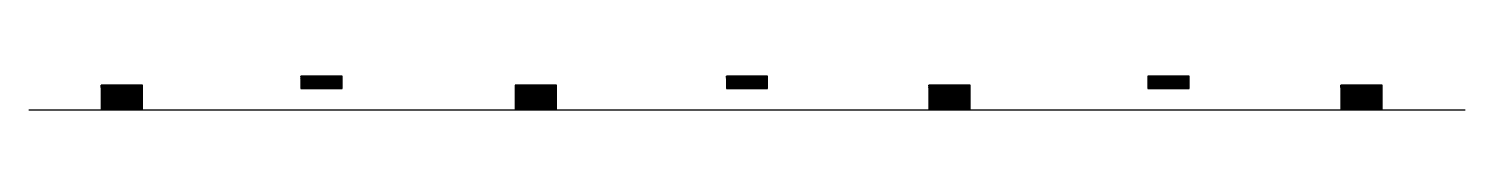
# Model space of a CAD drawing. Header units: metres. Extents: x 7 to 3483, y 15 to 97.
import ezdxf

# ---------------------------------------------------------------- set-up
doc = ezdxf.new("R2010")
doc.units = ezdxf.units.M

msp = doc.modelspace()

# ---------------------------------------------------------------- hatches: boundary and pattern name
h = msp.add_hatch()
h.set_pattern_fill('SOLID')
h.paths.add_polyline_path([(182.11, 74.6), (182.11, 14.6), (282.11, 14.6), (282.11, 74.6)])
h = msp.add_hatch()
h.set_pattern_fill('SOLID')
h.paths.add_polyline_path([(764.96, 96.98), (664.96, 96.98), (664.96, 66.98), (764.96, 66.98)])
h = msp.add_hatch()
h.set_pattern_fill('SOLID')
h.paths.add_polyline_path([(1184.29, 74.6), (1184.29, 14.6), (1284.29, 14.6), (1284.29, 74.6)])
h = msp.add_hatch()
h.set_pattern_fill('SOLID')
h.paths.add_polyline_path([(1795.04, 96.98), (1695.04, 96.98), (1695.04, 66.98), (1795.04, 66.98)])
h = msp.add_hatch()
h.set_pattern_fill('SOLID')
h.paths.add_polyline_path([(2185.19, 74.6), (2185.19, 14.6), (2285.19, 14.6), (2285.19, 74.6)])
h = msp.add_hatch()
h.set_pattern_fill('SOLID')
h.paths.add_polyline_path([(2814.83, 96.98), (2714.83, 96.98), (2714.83, 66.98), (2814.83, 66.98)])
h = msp.add_hatch()
h.set_pattern_fill('SOLID')
h.paths.add_polyline_path([(3182.11, 74.6), (3182.11, 14.6), (3282.11, 14.6), (3282.11, 74.6)])

# ---------------------------------------------------------------- linework, layer by layer
for points in [[(182.11, 14.6), (282.11, 14.6), (282.11, 74.6), (182.11, 74.6)], [(664.96, 66.98), (764.96, 66.98), (764.96, 96.98), (664.96, 96.98)], [(1184.29, 14.6), (1284.29, 14.6), (1284.29, 74.6), (1184.29, 74.6)], [(1695.04, 66.98), (1795.04, 66.98), (1795.04, 96.98), (1695.04, 96.98)], [(2185.19, 14.6), (2285.19, 14.6), (2285.19, 74.6), (2185.19, 74.6)], [(2714.83, 66.98), (2814.83, 66.98), (2814.83, 96.98), (2714.83, 96.98)], [(3182.11, 14.6), (3282.11, 14.6), (3282.11, 74.6), (3182.11, 74.6)]]:
    msp.add_lwpolyline(points, close=True)
msp.add_lwpolyline([(6.77, 14.6), (3483.32, 14.6)])

doc.saveas('drawing.dxf')
